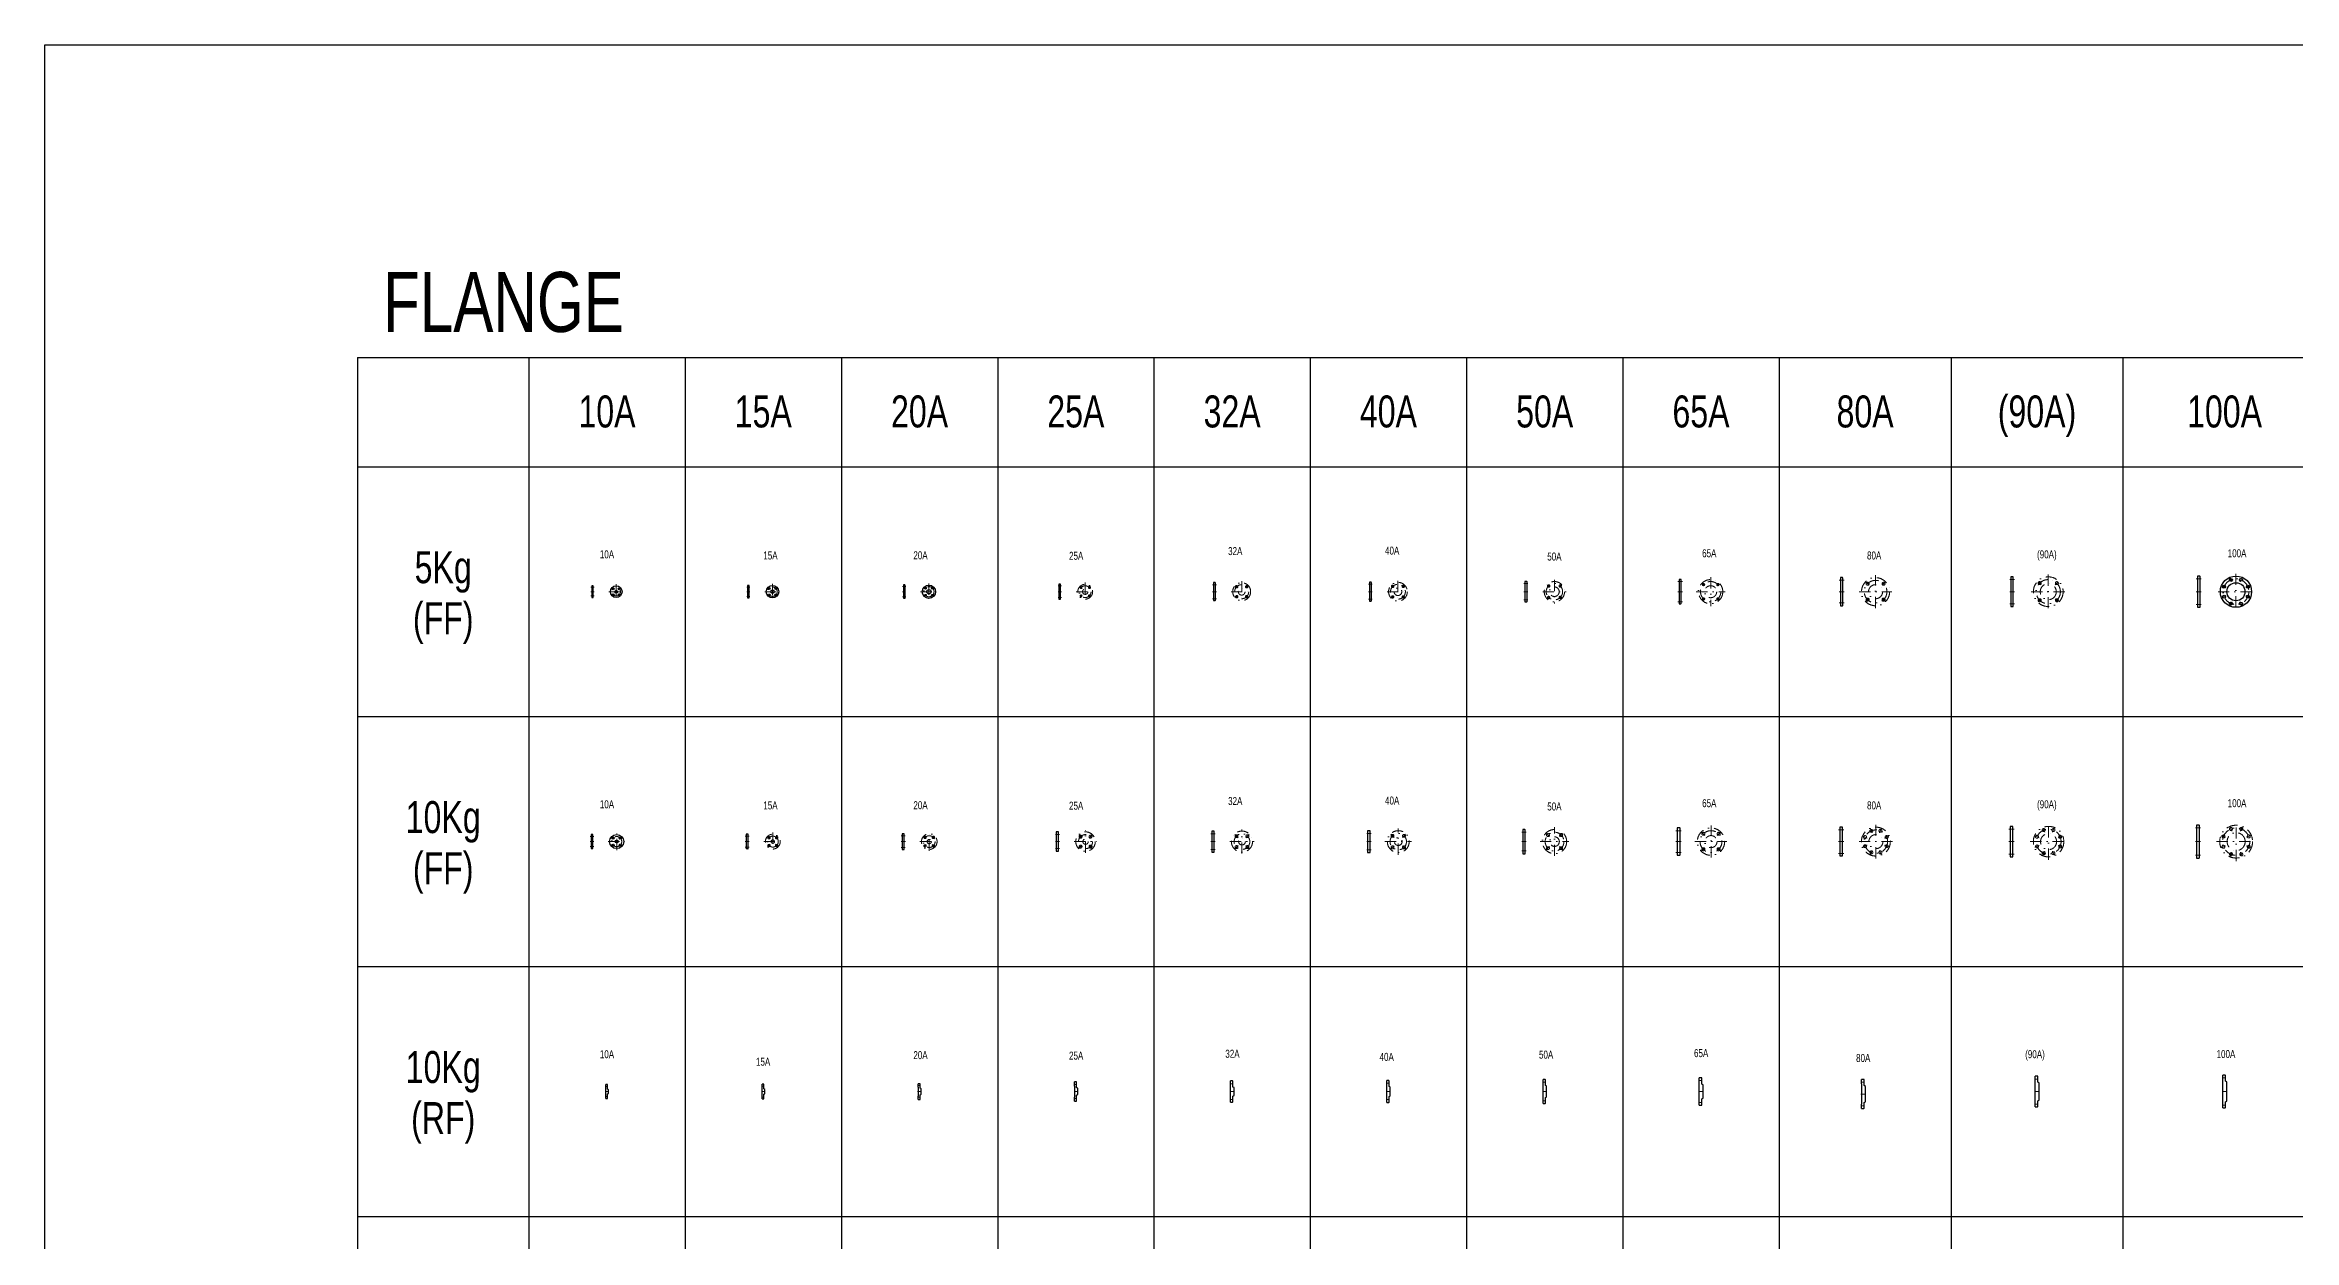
# Model space of a CAD drawing. Extents: x 0 to 90799, y 0 to 77868.
# Drawn here: x 0 to 14390, y 29437 to 37088 of the extents above; entities that cross this region are included whole.
import ezdxf
from ezdxf.enums import TextEntityAlignment as Align

# ---------------------------------------------------------------- set-up
doc = ezdxf.new("R2010")
doc.units = 0
doc.header["$LTSCALE"] = 30
doc.header["$MEASUREMENT"] = 0
doc.linetypes.add('DGN Style 4', pattern=[4.8, 2.4, -1.2, 0, -1.2])
for name, color, linetype, lineweight in [('L(c)', 1, 'DGN Style 4', 5), ('L(line)', 7, 'Continuous', 5), ('L(txt)', 2, 'Continuous', 13)]:
    doc.layers.add(name, color=color, linetype=linetype, lineweight=lineweight)
doc.styles.add('Style-ENGINEERING', font='ENGINEERING.shx')

# ---------------------------------------------------------------- blocks, each defined once
blk = doc.blocks.new('*U431')
for centre, radius in [((0, 0), 37.5), ((-19, 19), 6), ((0, 0), 8.9), ((19, 19), 6), ((-19, -19), 6), ((19, -19), 6)]:
    blk.add_circle(centre, radius)
at = {"layer": 'L(c)'}
for p, q in [((-14, 14), (-25, 25)), ((14, 14), (25, 25)), ((-14, -14), (-25, -25)), ((14, -14), (25, -25))]:
    blk.add_line(p, q, dxfattribs=at)
blk.add_circle((0, 0), 27.5, dxfattribs=at)
blk = doc.blocks.new('*U432')
for centre, radius in [((0, 0), 40), ((-21, 21), 6), ((0, 0), 11.1), ((21, 21), 6), ((-21, -21), 6), ((21, -21), 6)]:
    blk.add_circle(centre, radius)
at = {"layer": 'L(c)'}
for p, q in [((-15, 15), (-28, 28)), ((15, 15), (28, 28)), ((-15, -15), (-28, -28)), ((15, -15), (28, -28))]:
    blk.add_line(p, q, dxfattribs=at)
blk.add_circle((0, 0), 30, dxfattribs=at)
blk = doc.blocks.new('*U433')
for centre, radius in [((0, 0), 42.5), ((-23, 23), 6), ((0, 0), 13.8), ((23, 23), 6), ((-23, -23), 6), ((23, -23), 6)]:
    blk.add_circle(centre, radius)
at = {"layer": 'L(c)'}
for p, q in [((-17, 17), (-29, 29)), ((17, 17), (29, 29)), ((-17, -17), (-29, -29)), ((17, -17), (29, -29))]:
    blk.add_line(p, q, dxfattribs=at)
blk.add_circle((0, 0), 32.5, dxfattribs=at)
blk = doc.blocks.new('*U434')
for centre, radius in [((0, 0), 47.5), ((-27, 27), 6), ((0, 0), 17.2), ((27, 27), 6), ((-27, -27), 6), ((27, -27), 6)]:
    blk.add_circle(centre, radius)
at = {"layer": 'L(c)'}
for p, q in [((-20, 20), (-33, 33)), ((20, 20), (33, 33)), ((-20, -20), (-33, -33)), ((20, -20), (33, -33))]:
    blk.add_line(p, q, dxfattribs=at)
blk.add_circle((0, 0), 37.5, dxfattribs=at)
blk = doc.blocks.new('*U435')
for centre, radius in [((0, 0), 57.5), ((-32, 32), 7.5), ((0, 0), 21.6), ((32, 32), 7.5), ((-32, -32), 7.5), ((32, -32), 7.5)]:
    blk.add_circle(centre, radius)
at = {"layer": 'L(c)'}
for p, q in [((-24, 24), (-39, 39)), ((24, 24), (39, 39)), ((-24, -24), (-39, -39)), ((24, -24), (39, -39))]:
    blk.add_line(p, q, dxfattribs=at)
blk.add_circle((0, 0), 45, dxfattribs=at)
blk = doc.blocks.new('*U436')
for centre, radius in [((0, 0), 60), ((-34, 34), 7.5), ((0, 0), 24.6), ((34, 34), 7.5), ((-34, -34), 7.5), ((34, -34), 7.5)]:
    blk.add_circle(centre, radius)
at = {"layer": 'L(c)'}
for p, q in [((-26, 26), (-41, 41)), ((26, 26), (41, 41)), ((-26, -26), (-41, -41)), ((26, -26), (41, -41))]:
    blk.add_line(p, q, dxfattribs=at)
blk.add_circle((0, 0), 47.5, dxfattribs=at)
blk = doc.blocks.new('*U437')
for centre, radius in [((0, 0), 65), ((-37, 37), 7.5), ((0, 0), 30.6), ((37, 37), 7.5), ((-37, -37), 7.5), ((37, -37), 7.5)]:
    blk.add_circle(centre, radius)
at = {"layer": 'L(c)'}
for p, q in [((-30, 30), (-45, 45)), ((30, 30), (45, 45)), ((-30, -30), (-45, -45)), ((30, -30), (45, -45))]:
    blk.add_line(p, q, dxfattribs=at)
blk.add_circle((0, 0), 52.5, dxfattribs=at)
blk = doc.blocks.new('*U438')
for centre, radius in [((0, 0), 77.5), ((-46, 46), 7.5), ((0, 0), 38.5), ((46, 46), 7.5), ((-46, -46), 7.5), ((46, -46), 7.5)]:
    blk.add_circle(centre, radius)
at = {"layer": 'L(c)'}
for p, q in [((-39, 39), (-53, 53)), ((39, 39), (53, 53)), ((-39, -39), (-53, -53)), ((39, -39), (53, -53))]:
    blk.add_line(p, q, dxfattribs=at)
blk.add_circle((0, 0), 65, dxfattribs=at)
blk = doc.blocks.new('*U439')
for centre, radius in [((0, 0), 90), ((-51, 51), 9.5), ((0, 0), 45), ((51, 51), 9.5), ((-51, -51), 9.5), ((51, -51), 9.5)]:
    blk.add_circle(centre, radius)
at = {"layer": 'L(c)'}
for p, q in [((-42, 42), (-61, 61)), ((42, 42), (61, 61)), ((-42, -42), (-61, -61)), ((42, -42), (61, -61))]:
    blk.add_line(p, q, dxfattribs=at)
blk.add_circle((0, 0), 72.5, dxfattribs=at)
blk = doc.blocks.new('*U440')
for centre, radius in [((0, 0), 95), ((-55, 55), 9.5), ((0, 0), 51.3), ((55, 55), 9.5), ((-55, -55), 9.5), ((55, -55), 9.5)]:
    blk.add_circle(centre, radius)
at = {"layer": 'L(c)'}
for p, q in [((-45, 45), (-64, 64)), ((45, 45), (64, 64)), ((-45, -45), (-64, -64)), ((45, -45), (64, -64))]:
    blk.add_line(p, q, dxfattribs=at)
blk.add_circle((0, 0), 77.5, dxfattribs=at)
blk = doc.blocks.new('*U441')
for centre, radius in [((0, 0), 100), ((-76, 32), 9.5), ((0, 0), 57.7), ((-32, 76), 9.5), ((32, 76), 9.5), ((76, 32), 9.5), ((-76, -32), 9.5), ((-32, -76), 9.5), ((32, -76), 9.5), ((76, -32), 9.5)]:
    blk.add_circle(centre, radius)
at = {"layer": 'L(c)'}
for p, q in [((-64, 26), (-89, 37)), ((-26, 64), (-37, 89)), ((26, 64), (37, 89)), ((64, 26), (89, 37)), ((-64, -26), (-89, -37)), ((-26, -64), (-37, -89)), ((26, -64), (37, -89)), ((64, -26), (89, -37))]:
    blk.add_line(p, q, dxfattribs=at)
blk.add_circle((0, 0), 82.5, dxfattribs=at)
blk = doc.blocks.new('*U468')
for centre, radius in [((0, 0), 105), ((-81, 33), 9.5), ((0, 0), 57.7), ((-33, 81), 9.5), ((33, 81), 9.5), ((81, 33), 9.5), ((-81, -33), 9.5), ((-33, -81), 9.5), ((33, -81), 9.5), ((81, -33), 9.5)]:
    blk.add_circle(centre, radius)
at = {"layer": 'L(c)'}
for p, q in [((-67, 28), (-94, 39)), ((-28, 67), (-39, 94)), ((28, 67), (39, 94)), ((67, 28), (94, 39)), ((-67, -28), (-94, -39)), ((-28, -67), (-39, -94)), ((28, -67), (39, -94)), ((67, -28), (94, -39))]:
    blk.add_line(p, q, dxfattribs=at)
blk.add_circle((0, 0), 87.5, dxfattribs=at)
blk = doc.blocks.new('*U469')
for centre, radius in [((0, 0), 97.5), ((-74, 31), 9.5), ((0, 0), 51.3), ((-31, 74), 9.5), ((31, 74), 9.5), ((74, 31), 9.5), ((-74, -31), 9.5), ((-31, -74), 9.5), ((31, -74), 9.5), ((74, -31), 9.5)]:
    blk.add_circle(centre, radius)
at = {"layer": 'L(c)'}
for p, q in [((-61, 25), (-87, 36)), ((-25, 61), (-36, 87)), ((25, 61), (36, 87)), ((61, 25), (87, 36)), ((-61, -25), (-87, -36)), ((-25, -61), (-36, -87)), ((25, -61), (36, -87)), ((61, -25), (87, -36))]:
    blk.add_line(p, q, dxfattribs=at)
blk.add_circle((0, 0), 80, dxfattribs=at)
blk = doc.blocks.new('*U470')
for centre, radius in [((0, 0), 92.5), ((-69, 29), 9.5), ((0, 0), 45), ((-29, 69), 9.5), ((29, 69), 9.5), ((69, 29), 9.5), ((-69, -29), 9.5), ((-29, -69), 9.5), ((29, -69), 9.5), ((69, -29), 9.5)]:
    blk.add_circle(centre, radius)
at = {"layer": 'L(c)'}
for p, q in [((-56, 23), (-83, 34)), ((-23, 56), (-34, 83)), ((23, 56), (34, 83)), ((56, 23), (83, 34)), ((-56, -23), (-83, -34)), ((-23, -56), (-34, -83)), ((23, -56), (34, -83)), ((56, -23), (83, -34))]:
    blk.add_line(p, q, dxfattribs=at)
blk.add_circle((0, 0), 75, dxfattribs=at)
blk = doc.blocks.new('*U471')
for centre, radius in [((0, 0), 87.5), ((-49, 50), 9.5), ((0, 0), 38.5), ((49, 50), 9.5), ((-49, -49), 9.5), ((49, -49), 9.5)]:
    blk.add_circle(centre, radius)
at = {"layer": 'L(c)'}
for p, q in [((-39, 39), (-60, 60)), ((39, 39), (60, 60)), ((-39, -39), (-60, -60)), ((39, -39), (60, -60))]:
    blk.add_line(p, q, dxfattribs=at)
blk.add_circle((0, 0), 70, dxfattribs=at)
blk = doc.blocks.new('*U472')
for centre, radius in [((0, 0), 77.5), ((-42, 42), 9.5), ((0, 0), 30.6), ((42, 42), 9.5), ((-42, -42), 9.5), ((42, -42), 9.5)]:
    blk.add_circle(centre, radius)
at = {"layer": 'L(c)'}
for p, q in [((-32, 32), (-53, 53)), ((32, 32), (53, 53)), ((-32, -32), (-53, -53)), ((32, -32), (53, -53))]:
    blk.add_line(p, q, dxfattribs=at)
blk.add_circle((0, 0), 60, dxfattribs=at)
blk = doc.blocks.new('*U473')
for centre, radius in [((0, 0), 70), ((-37, 37), 9.5), ((0, 0), 24.6), ((37, 37), 9.5), ((-37, -37), 9.5), ((37, -37), 9.5)]:
    blk.add_circle(centre, radius)
at = {"layer": 'L(c)'}
for p, q in [((-27, 27), (-47, 47)), ((27, 27), (47, 47)), ((-27, -27), (-47, -47)), ((27, -27), (47, -47))]:
    blk.add_line(p, q, dxfattribs=at)
blk.add_circle((0, 0), 52.5, dxfattribs=at)
blk = doc.blocks.new('*U474')
for centre, radius in [((0, 0), 67.5), ((-35, 35), 9.5), ((0, 0), 21.6), ((35, 35), 9.5), ((-35, -35), 9.5), ((35, -35), 9.5)]:
    blk.add_circle(centre, radius)
at = {"layer": 'L(c)'}
for p, q in [((-25, 25), (-46, 46)), ((25, 25), (46, 46)), ((-25, -25), (-46, -46)), ((25, -25), (46, -46))]:
    blk.add_line(p, q, dxfattribs=at)
blk.add_circle((0, 0), 50, dxfattribs=at)
blk = doc.blocks.new('*U475')
for centre, radius in [((0, 0), 62.5), ((-32, 32), 9.5), ((0, 0), 17.2), ((32, 32), 9.5), ((-32, -32), 9.5), ((32, -32), 9.5)]:
    blk.add_circle(centre, radius)
at = {"layer": 'L(c)'}
for p, q in [((-23, 23), (-41, 41)), ((23, 23), (41, 41)), ((-23, -23), (-41, -41)), ((23, -23), (41, -41))]:
    blk.add_line(p, q, dxfattribs=at)
blk.add_circle((0, 0), 45, dxfattribs=at)
blk = doc.blocks.new('*U476')
for centre, radius in [((0, 0), 50), ((-27, 27), 7.5), ((0, 0), 13.8), ((27, 27), 7.5), ((-27, -27), 7.5), ((27, -27), 7.5)]:
    blk.add_circle(centre, radius)
at = {"layer": 'L(c)'}
for p, q in [((-19, 19), (-34, 34)), ((19, 19), (34, 34)), ((-19, -19), (-34, -34)), ((19, -19), (34, -34))]:
    blk.add_line(p, q, dxfattribs=at)
blk.add_circle((0, 0), 37.5, dxfattribs=at)
blk = doc.blocks.new('*U477')
for centre, radius in [((0, 0), 47.5), ((-25, 25), 7.5), ((0, 0), 11.1), ((25, 25), 7.5), ((-25, -25), 7.5), ((25, -25), 7.5)]:
    blk.add_circle(centre, radius)
at = {"layer": 'L(c)'}
for p, q in [((-17, 17), (-32, 32)), ((17, 17), (32, 32)), ((-17, -17), (-32, -32)), ((17, -17), (32, -32))]:
    blk.add_line(p, q, dxfattribs=at)
blk.add_circle((0, 0), 35, dxfattribs=at)
blk = doc.blocks.new('*U478')
for centre, radius in [((0, 0), 45), ((-23, 23), 7.5), ((0, 0), 8.9), ((23, 23), 7.5), ((-23, -23), 7.5), ((23, -23), 7.5)]:
    blk.add_circle(centre, radius)
at = {"layer": 'L(c)'}
for p, q in [((-16, 16), (-30, 30)), ((16, 16), (30, 30)), ((-16, -16), (-30, -30)), ((16, -16), (30, -30))]:
    blk.add_line(p, q, dxfattribs=at)
blk.add_circle((0, 0), 32.5, dxfattribs=at)
blk = doc.blocks.new('*U1590')
for p, q in [((-5, 38), (-5, -37)), ((3, 38), (-5, 38)), ((4, -36), (4, 37)), ((-5, -37), (3, -37))]:
    blk.add_line(p, q)
for centre, start, end in [((3, 37), 0.9066, 90), ((3, -36), 270, 0)]:
    blk.add_arc(centre, 1, start, end)
blk = doc.blocks.new('*U1591')
for p, q in [((-5, 40), (-5, -40)), ((3, 40), (-5, 40)), ((4, -39), (4, 39)), ((-5, -40), (3, -40))]:
    blk.add_line(p, q)
for centre, start, end in [((3, 39), 355.3815, 90), ((3, -39), 270, 0)]:
    blk.add_arc(centre, 1, start, end)
blk = doc.blocks.new('*U1592')
for p, q in [((-5, 43), (-5, -42)), ((4, 43), (-5, 43)), ((5, -41), (5, 42)), ((-5, -42), (4, -42))]:
    blk.add_line(p, q)
for centre, start, end in [((4, 42), 0, 90), ((4, -41), 270, 0)]:
    blk.add_arc(centre, 1, start, end)
blk = doc.blocks.new('*U1593')
for p, q in [((-5, 48), (-5, -47)), ((4, 48), (-5, 48)), ((5, -46), (5, 47)), ((-5, -47), (4, -47))]:
    blk.add_line(p, q)
for centre, start, end in [((4, 47), 0, 90), ((4, -46), 270, 0)]:
    blk.add_arc(centre, 1, start, end)
blk = doc.blocks.new('*U1594')
for p, q in [((-6, 58), (-6, -57)), ((4, 58), (-6, 58)), ((6, -55), (6, 56)), ((-6, -57), (4, -57))]:
    blk.add_line(p, q)
for centre, start, end in [((4, 56), 0, 90), ((4, -55), 270, 0)]:
    blk.add_arc(centre, 2, start, end)
blk = doc.blocks.new('*U1595')
for p, q in [((-6, 60), (-6, -60)), ((4, 60), (-6, 60)), ((6, -58), (6, 58)), ((-6, -60), (4, -60))]:
    blk.add_line(p, q)
for centre, start, end in [((4, 58), 0, 90), ((4, -58), 270, 0)]:
    blk.add_arc(centre, 2, start, end)
blk = doc.blocks.new('*U1596')
for p, q in [((-7, 65), (-7, -65)), ((5, 65), (-7, 65)), ((7, -63), (7, 63)), ((-7, -65), (5, -65))]:
    blk.add_line(p, q)
for centre, start, end in [((5, 63), 0, 90), ((5, -63), 270, 0)]:
    blk.add_arc(centre, 2, start, end)
blk = doc.blocks.new('*U1597')
for p, q in [((-7, 78), (-7, -77)), ((5, 78), (-7, 78)), ((7, -75), (7, 76)), ((-7, -77), (5, -77))]:
    blk.add_line(p, q)
for centre, start, end in [((5, 76), 0, 90), ((5, -75), 270, 0)]:
    blk.add_arc(centre, 2, start, end)
blk = doc.blocks.new('*U1598')
for p, q in [((-7, 90), (-7, -90)), ((5, 90), (-7, 90)), ((7, -88), (7, 88)), ((-7, -90), (5, -90))]:
    blk.add_line(p, q)
for centre, start, end in [((5, 88), 0, 90), ((5, -88), 270, 0)]:
    blk.add_arc(centre, 2, start, end)
blk = doc.blocks.new('*U1599')
for p, q in [((-7, 95), (-7, -95)), ((5, 95), (-7, 95)), ((7, -93), (7, 93)), ((-7, -95), (5, -95))]:
    blk.add_line(p, q)
for centre, start, end in [((5, 93), 0, 90), ((5, -93), 270, 0)]:
    blk.add_arc(centre, 2, start, end)
blk = doc.blocks.new('*U1600')
for p, q in [((-8, 100), (-8, -100)), ((6, 100), (-8, 100)), ((8, -98), (8, 98)), ((-8, -100), (6, -100))]:
    blk.add_line(p, q)
for centre, start, end in [((6, 98), 0, 90), ((6, -98), 270, 0)]:
    blk.add_arc(centre, 2, start, end)
blk = doc.blocks.new('*U1621')
for p, q in [((-6, 45), (-6, -45)), ((5, 45), (-6, 45)), ((6, -44), (6, 44)), ((-6, -45), (5, -45))]:
    blk.add_line(p, q)
for centre, start, end in [((5, 44), 0, 90), ((5, -44), 270, 0)]:
    blk.add_arc(centre, 1, start, end)
blk = doc.blocks.new('*U1622')
for p, q in [((-6, 48), (-6, -47)), ((5, 48), (-6, 48)), ((6, -46), (6, 47)), ((5, -47), (-6, -47))]:
    blk.add_line(p, q)
for centre, start, end in [((5, 47), 0, 90), ((5, -46), 270, 0)]:
    blk.add_arc(centre, 1, start, end)
blk = doc.blocks.new('*U1623')
for p, q in [((-7, 50), (-7, -50)), ((6, 50), (-7, 50)), ((7, -49), (7, 49)), ((-7, -50), (6, -50))]:
    blk.add_line(p, q)
for centre, start, end in [((6, 49), 0, 90), ((6, -49), 270, 0)]:
    blk.add_arc(centre, 1, start, end)
blk = doc.blocks.new('*U1624')
for p, q in [((-7, 63), (-7, -62)), ((6, 63), (-7, 63)), ((7, -61), (7, 62)), ((-7, -62), (6, -62))]:
    blk.add_line(p, q)
for centre, start, end in [((6, 62), 0, 90), ((6, -61), 270, 0)]:
    blk.add_arc(centre, 1, start, end)
blk = doc.blocks.new('*U1625')
for p, q in [((-8, 67), (-8, -68)), ((6, 67), (-8, 67)), ((8, -66), (8, 65)), ((-8, -68), (6, -68))]:
    blk.add_line(p, q)
for centre, start, end in [((6, 65), 0, 90), ((6, -66), 270, 0)]:
    blk.add_arc(centre, 2, start, end)
blk = doc.blocks.new('*U1626')
for p, q in [((-8, 70), (-8, -70)), ((6, 70), (-8, 70)), ((8, -68), (8, 68)), ((-8, -70), (6, -70))]:
    blk.add_line(p, q)
for centre, start, end in [((6, 68), 0, 90), ((6, -68), 270, 0)]:
    blk.add_arc(centre, 2, start, end)
blk = doc.blocks.new('*U1627')
for p, q in [((-8, 77), (-8, -78)), ((6, 77), (-8, 77)), ((8, -76), (8, 75)), ((-8, -78), (6, -78))]:
    blk.add_line(p, q)
for centre, start, end in [((6, 75), 0, 90), ((6, -76), 270, 0)]:
    blk.add_arc(centre, 2, start, end)
blk = doc.blocks.new('*U1628')
for p, q in [((-9, 88), (-9, -87)), ((7, 88), (-9, 88)), ((9, -85), (9, 86)), ((-9, -87), (7, -87))]:
    blk.add_line(p, q)
for centre, start, end in [((7, 86), 0, 90), ((7, -85), 270, 0)]:
    blk.add_arc(centre, 2, start, end)
blk = doc.blocks.new('*U1629')
for p, q in [((-9, 93), (-9, -92)), ((7, 93), (-9, 93)), ((9, -90), (9, 91)), ((-9, -92), (7, -92))]:
    blk.add_line(p, q)
for centre, start, end in [((7, 91), 0, 90), ((7, -90), 270, 0)]:
    blk.add_arc(centre, 2, start, end)
blk = doc.blocks.new('*U1630')
for p, q in [((-9, 97), (-9, -98)), ((7, 97), (-9, 97)), ((9, -96), (9, 95)), ((-9, -98), (7, -98))]:
    blk.add_line(p, q)
for centre, start, end in [((7, 95), 0, 90), ((7, -96), 270, 0)]:
    blk.add_arc(centre, 2, start, end)
blk = doc.blocks.new('*U1631')
for p, q in [((-9, 105), (-9, -105)), ((7, 105), (-9, 105)), ((9, -103), (9, 103)), ((-9, -105), (7, -105))]:
    blk.add_line(p, q)
for centre, start, end in [((7, 103), 0, 90), ((7, -103), 270, 0)]:
    blk.add_arc(centre, 2, start, end)
blk = doc.blocks.new('*U1669')
for p, q in [((-13, 78), (-13, -77)), ((3, 105), (-11, 105)), ((-11, 80), (-11, 105)), ((5, 66), (5, 103)), ((14, 62), (5, 66)), ((14, -62), (14, 62)), ((-11, -105), (-11, -79)), ((-11, -105), (3, -105)), ((5, -66), (14, -62)), ((5, -103), (5, -66))]:
    blk.add_line(p, q)
for centre, start, end in [((-13, 80), 270, 0), ((3, 103), 0, 90), ((-13, -79), 0, 90), ((3, -103), 270, 0)]:
    blk.add_arc(centre, 2, start, end)
blk = doc.blocks.new('*U1670')
for p, q in [((-13, 70), (-13, -70)), ((3, 98), (-11, 98)), ((-11, 72), (-11, 98)), ((5, 60), (5, 96)), ((14, 55), (5, 60)), ((14, -55), (14, 55)), ((-11, -97), (-11, -72)), ((-11, -97), (3, -97)), ((5, -60), (14, -55)), ((5, -95), (5, -60))]:
    blk.add_line(p, q)
for centre, start, end in [((-13, 72), 270, 0), ((3, 96), 0, 90), ((-13, -72), 0, 90), ((3, -95), 270, 0)]:
    blk.add_arc(centre, 2, start, end)
blk = doc.blocks.new('*U1671')
for p, q in [((-13, 65), (-13, -65)), ((3, 93), (-11, 93)), ((-11, 67), (-11, 93)), ((5, 54), (5, 91)), ((14, 49), (5, 54)), ((14, -49), (14, 49)), ((-11, -92), (-11, -67)), ((-11, -92), (3, -92)), ((5, -54), (14, -49)), ((5, -90), (5, -54))]:
    blk.add_line(p, q)
for centre, start, end in [((-13, 67), 270, 0), ((3, 91), 0, 90), ((-13, -67), 0, 90), ((3, -90), 270, 0)]:
    blk.add_arc(centre, 2, start, end)
blk = doc.blocks.new('*U1672')
for p, q in [((-13, 60), (-13, -60)), ((3, 88), (-11, 88)), ((-11, 62), (-11, 88)), ((5, 47), (5, 86)), ((14, 43), (5, 47)), ((14, -43), (14, 43)), ((-11, -87), (-11, -62)), ((-11, -87), (3, -87)), ((5, -47), (14, -43)), ((5, -85), (5, -47))]:
    blk.add_line(p, q)
for centre, start, end in [((-13, 62), 270, 0), ((3, 86), 0, 90), ((-13, -62), 0, 90), ((3, -85), 270, 0)]:
    blk.add_arc(centre, 2, start, end)
blk = doc.blocks.new('*U1673')
for p, q in [((-12, 50), (-12, -50)), ((2, 78), (-10, 78)), ((-10, 52), (-10, 78)), ((4, 38), (4, 76)), ((12, 34), (4, 38)), ((12, -34), (12, 34)), ((-10, -77), (-10, -52)), ((-10, -77), (2, -77)), ((4, -38), (12, -34)), ((4, -75), (4, -38))]:
    blk.add_line(p, q)
for centre, start, end in [((-12, 52), 270, 0), ((2, 76), 0, 90), ((-12, -52), 0, 90), ((2, -75), 270, 0)]:
    blk.add_arc(centre, 2, start, end)
blk = doc.blocks.new('*U1674')
for p, q in [((-12, 43), (-12, -42)), ((2, 70), (-10, 70)), ((-10, 45), (-10, 70)), ((4, 32), (4, 68)), ((12, 28), (4, 32)), ((12, -28), (12, 28)), ((-10, -70), (-10, -44)), ((-10, -70), (2, -70)), ((4, -32), (12, -28)), ((4, -68), (4, -32))]:
    blk.add_line(p, q)
for centre, start, end in [((-12, 45), 270, 0), ((2, 68), 0, 90), ((-12, -44), 0, 90), ((2, -68), 270, 0)]:
    blk.add_arc(centre, 2, start, end)
blk = doc.blocks.new('*U1675')
for p, q in [((-12, 40), (-12, -40)), ((2, 68), (-10, 68)), ((-10, 42), (-10, 68)), ((4, 29), (4, 66)), ((12, 25), (4, 29)), ((12, -25), (12, 25)), ((-10, -67), (-10, -42)), ((-10, -67), (2, -67)), ((4, -29), (12, -25)), ((4, -65), (4, -29))]:
    blk.add_line(p, q)
for centre, start, end in [((-12, 42), 270, 0), ((2, 66), 0, 90), ((-12, -42), 0, 90), ((2, -65), 270, 0)]:
    blk.add_arc(centre, 2, start, end)
blk = doc.blocks.new('*U1676')
for p, q in [((-10, 35), (-10, -35)), ((3, 63), (-9, 63)), ((-9, 36), (-9, 63)), ((4, 24), (4, 62)), ((11, 21), (4, 24)), ((11, -20), (11, 21)), ((-9, -62), (-9, -36)), ((-9, -62), (3, -62)), ((4, -24), (11, -20)), ((4, -61), (4, -24))]:
    blk.add_line(p, q)
for centre, start, end in [((-10, 36), 270, 0), ((3, 62), 0, 90), ((-10, -36), 0, 90), ((3, -61), 270, 0)]:
    blk.add_arc(centre, 1, start, end)
blk = doc.blocks.new('*U1677')
for p, q in [((-10, 29), (-10, -29)), ((3, 50), (-9, 50)), ((-9, 30), (-9, 50)), ((4, 21), (4, 49)), ((11, 17), (4, 21)), ((11, -17), (11, 17)), ((-9, -50), (-9, -30)), ((-9, -50), (3, -50)), ((4, -21), (11, -17)), ((4, -49), (4, -21))]:
    blk.add_line(p, q)
for centre, start, end in [((-10, 30), 270, 0), ((3, 49), 0, 90), ((-10, -30), 0, 90), ((3, -49), 270, 0)]:
    blk.add_arc(centre, 1, start, end)
blk = doc.blocks.new('*U1678')
for p, q in [((-9, 26), (-9, -26)), ((2, 48), (-8, 48)), ((-8, 27), (-8, 48)), ((3, 17), (3, 47)), ((9, 14), (3, 17)), ((9, -14), (9, 14)), ((-8, -47), (-8, -27)), ((-8, -47), (2, -47)), ((3, -17), (9, -14)), ((3, -46), (3, -17))]:
    blk.add_line(p, q)
for centre, start, end in [((-9, 27), 270, 0), ((2, 47), 0, 90), ((-9, -27), 0, 90), ((2, -46), 270, 0)]:
    blk.add_arc(centre, 1, start, end)
blk = doc.blocks.new('*U1679')
for p, q in [((-9, 24), (-9, -24)), ((2, 45), (-8, 45)), ((-8, 25), (-8, 45)), ((3, 15), (3, 44)), ((9, 12), (3, 15)), ((9, -12), (9, 12)), ((-8, -45), (-8, -25)), ((-8, -45), (2, -45)), ((3, -15), (9, -12)), ((3, -44), (3, -15))]:
    blk.add_line(p, q)
for centre, start, end in [((-9, 25), 270, 0), ((2, 44), 0, 90), ((-9, -25), 0, 90), ((2, -44), 270, 0)]:
    blk.add_arc(centre, 1, start, end)

msp = doc.modelspace()

# ---------------------------------------------------------------- linework, layer by layer
for p, q in [((2000, 35088), (41896, 35088)), ((2000, 35088), (2000, 26388)), ((3096, 35088), (3096, 26388)), ((4096, 35088), (4096, 26388)), ((5096, 35088), (5096, 26388)), ((6096, 35088), (6096, 26388)), ((7096, 35088), (7096, 26388)), ((8096, 35088), (8096, 26388)), ((9096, 35088), (9096, 26388)), ((10096, 35088), (10096, 26388)), ((11096, 35088), (11096, 26388)), ((12196, 35088), (12196, 26388)), ((13296, 35088), (13296, 26388)), ((2000, 34388), (41896, 34388)), ((2000, 32788), (41896, 32788)), ((2000, 31188), (41896, 31188)), ((2000, 29588), (41896, 29588))]:
    msp.add_line(p, q)
at = {"flags": 128}
msp.add_lwpolyline([(0, 37088), (43896, 37088), (43896, 21988), (0, 21988)], close=True, dxfattribs=at)
at = {"layer": 'L(c)'}
for p, q in [((10658, 33681), (10658, 33496)), ((11713, 33483), (11713, 33693)), ((12818, 33698), (12818, 33478)), ((14019, 33703), (14019, 33473)), ((3493, 33616), (3514, 33616)), ((3493, 33588), (3514, 33588)), ((3493, 33561), (3514, 33561)), ((3608, 33588), (3703, 33588)), ((3655, 33636), (3655, 33541)), ((4490, 33618), (4511, 33618)), ((4490, 33588), (4511, 33588)), ((4490, 33558), (4511, 33558)), ((4605, 33588), (4705, 33588)), ((4655, 33638), (4655, 33538)), ((5487, 33621), (5509, 33621)), ((5487, 33588), (5507, 33588)), ((5487, 33556), (5509, 33556)), ((5603, 33588), (5708, 33588)), ((5656, 33641), (5656, 33536)), ((6482, 33626), (6504, 33626)), ((6482, 33588), (6504, 33588)), ((6482, 33551), (6504, 33551)), ((6598, 33588), (6713, 33588)), ((6656, 33646), (6656, 33531)), ((7471, 33633), (7495, 33633)), ((7471, 33588), (7495, 33588)), ((7471, 33543), (7495, 33543)), ((7589, 33588), (7724, 33588)), ((7657, 33656), (7657, 33521)), ((8469, 33636), (8493, 33636)), ((8469, 33588), (8493, 33588)), ((8469, 33541), (8493, 33541)), ((8587, 33588), (8727, 33588)), ((8657, 33658), (8657, 33518)), ((9463, 33641), (9489, 33641)), ((9463, 33588), (9489, 33588)), ((9463, 33536), (9489, 33536)), ((9583, 33588), (9733, 33588)), ((9658, 33663), (9658, 33513)), ((10448, 33653), (10478, 33653)), ((10448, 33588), (10478, 33588)), ((10565, 33588), (10750, 33588)), ((11481, 33661), (11511, 33661)), ((11481, 33588), (11511, 33588)), ((11608, 33588), (11818, 33588)), ((12571, 33666), (12601, 33666)), ((12571, 33588), (12601, 33588)), ((12708, 33588), (12928, 33588)), ((13765, 33671), (13797, 33671)), ((13765, 33588), (13797, 33588)), ((13904, 33588), (14134, 33588)), ((10448, 33523), (10478, 33523)), ((11481, 33516), (11511, 33516)), ((12571, 33511), (12601, 33511)), ((13765, 33506), (13797, 33506)), ((10660, 31886), (10660, 32091)), ((11715, 31881), (11715, 32096)), ((12820, 31871), (12820, 32106)), ((14020, 31863), (14020, 32113)), ((3488, 32021), (3512, 32021)), ((3488, 31988), (3512, 31988)), ((3488, 31956), (3512, 31956)), ((3603, 31988), (3713, 31988)), ((3658, 31933), (3658, 32043)), ((4481, 32023), (4505, 32023)), ((4481, 31988), (4505, 31988)), ((4481, 31953), (4505, 31953)), ((4599, 31988), (4714, 31988)), ((4657, 32046), (4657, 31931)), ((5478, 32026), (5504, 32026)), ((5478, 31988), (5507, 31988)), ((5478, 31951), (5504, 31951)), ((5598, 31988), (5718, 31988)), ((5658, 31928), (5658, 32048)), ((6465, 32033), (6491, 32033)), ((6465, 31988), (6491, 31988)), ((6585, 31988), (6730, 31988)), ((6658, 31916), (6658, 32061)), ((7459, 32038), (7487, 32038)), ((7459, 31988), (7487, 31988)), ((7581, 31988), (7736, 31988)), ((7659, 31911), (7659, 32066)), ((8457, 32041), (8485, 32041)), ((8457, 31988), (8485, 31988)), ((8574, 31988), (8744, 31988)), ((8659, 31903), (8659, 32073)), ((9449, 32048), (9477, 32048)), ((9449, 31988), (9477, 31988)), ((9566, 31988), (9751, 31988)), ((9659, 31896), (9659, 32081)), ((10436, 32058), (10470, 32058)), ((10436, 31988), (10470, 31988)), ((10557, 31988), (10762, 31988)), ((11476, 32063), (11510, 32063)), ((11476, 31988), (11510, 31988)), ((11607, 31988), (11822, 31988)), ((12566, 32068), (12600, 32068)), ((12566, 31988), (12600, 31988)), ((12702, 31988), (12937, 31988)), ((13759, 32076), (13793, 32076)), ((13759, 31988), (13793, 31988)), ((13895, 31988), (14145, 31988)), ((6465, 31943), (6491, 31943)), ((7459, 31938), (7487, 31938)), ((8457, 31936), (8485, 31936)), ((9449, 31928), (9477, 31928)), ((10436, 31918), (10470, 31918)), ((11476, 31913), (11510, 31913)), ((12566, 31908), (12600, 31908)), ((13759, 31901), (13793, 31901)), ((3585, 30388), (3607, 30388)), ((3587, 30421), (3600, 30421)), ((4585, 30388), (4607, 30388)), ((4587, 30423), (4600, 30423)), ((5583, 30388), (5608, 30388)), ((5585, 30426), (5600, 30426)), ((6585, 30388), (6610, 30388)), ((6587, 30433), (6602, 30433)), ((7582, 30388), (7610, 30388)), ((7585, 30438), (7601, 30438)), ((8582, 30388), (8610, 30388)), ((8585, 30441), (8601, 30441)), ((9582, 30388), (9610, 30388)), ((9585, 30448), (9601, 30448)), ((10580, 30388), (10611, 30388)), ((10583, 30458), (10601, 30458)), ((11619, 30372), (11650, 30372)), ((11622, 30447), (11640, 30447)), ((12730, 30388), (12761, 30388)), ((12733, 30468), (12751, 30468)), ((13930, 30388), (13961, 30388)), ((13933, 30476), (13951, 30476)), ((3587, 30356), (3600, 30356)), ((4587, 30353), (4600, 30353)), ((5585, 30351), (5600, 30351)), ((6587, 30343), (6602, 30343)), ((7585, 30338), (7601, 30338)), ((8585, 30336), (8601, 30336)), ((9585, 30328), (9601, 30328)), ((10583, 30318), (10601, 30318)), ((11622, 30297), (11640, 30297)), ((12733, 30308), (12751, 30308)), ((13933, 30301), (13951, 30301))]:
    msp.add_line(p, q, dxfattribs=at)

# ---------------------------------------------------------------- block references
for name, p in [('*U1598', (11496, 33588)), ('*U1599', (12586, 33588)), ('*U1600', (13781, 33588)), ('*U441', (14019, 33588)), ('*U1590', (3503, 33588)), ('*U431', (3655, 33588)), ('*U1591', (4501, 33588)), ('*U432', (4655, 33588)), ('*U1592', (5498, 33588)), ('*U433', (5656, 33588)), ('*U1593', (6493, 33588)), ('*U1594', (7483, 33588)), ('*U1595', (8481, 33588)), ('*U1596', (9476, 33588)), ('*U1597', (10463, 33588)), ('*U1631', (13776, 31988)), ('*U1621', (3500, 31988)), ('*U478', (3658, 31988)), ('*U1622', (4493, 31988)), ('*U1623', (5491, 31988)), ('*U1624', (6478, 31988)), ('*U1625', (7473, 31988)), ('*U1626', (8471, 31988)), ('*U1627', (9463, 31988)), ('*U1628', (10453, 31988)), ('*U1629', (11493, 31988)), ('*U1630', (12583, 31988)), ('*U1679', (3596, 30388)), ('*U1678', (4596, 30388)), ('*U1677', (5596, 30388)), ('*U1676', (6597, 30388)), ('*U1675', (7596, 30388)), ('*U1674', (8596, 30388)), ('*U1673', (9596, 30388)), ('*U1672', (10596, 30388)), ('*U1671', (11635, 30372)), ('*U1670', (12746, 30388)), ('*U1669', (13946, 30388))]:
    msp.add_blockref(name, p)
for name, p in [('*U439', (11713, 33588)), ('*U440', (12818, 33588)), ('*U434', (6656, 33588)), ('*U435', (7657, 33588)), ('*U436', (8657, 33588)), ('*U437', (9658, 33588)), ('*U438', (10658, 33588)), ('*U468', (14020, 31988)), ('*U477', (4657, 31988)), ('*U476', (5658, 31988)), ('*U475', (6658, 31988)), ('*U474', (7659, 31988)), ('*U473', (8659, 31988)), ('*U472', (9659, 31988)), ('*U471', (10660, 31988)), ('*U470', (11715, 31988)), ('*U469', (12820, 31988))]:
    msp.add_blockref(name, p, dxfattribs=at)

# ---------------------------------------------------------------- texts
at = {"layer": 'L(line)', "style": 'Style-ENGINEERING', "width": 0.75}
for s, p in [('10A', (3596, 33827)), ('15A', (4642, 33820)), ('20A', (5602, 33821)), ('25A', (6598, 33818)), ('32A', (7616, 33848)), ('40A', (8620, 33851)), ('50A', (9658, 33813)), ('65A', (10649, 33834)), ('80A', (11704, 33820)), ('(90A)', (12809, 33827)), ('100A', (14026, 33834)), ('10A', (3596, 32227)), ('15A', (4642, 32220)), ('20A', (5602, 32221)), ('25A', (6598, 32218)), ('32A', (7616, 32248)), ('40A', (8620, 32251)), ('50A', (9658, 32213)), ('65A', (10649, 32234)), ('80A', (11704, 32220)), ('(90A)', (12809, 32227)), ('100A', (14026, 32234)), ('10A', (3596, 30627)), ('32A', (7598, 30630)), ('65A', (10597, 30634)), ('(90A)', (12733, 30627)), ('100A', (13955, 30628)), ('15A', (4595, 30579)), ('20A', (5602, 30621)), ('25A', (6598, 30618)), ('40A', (8585, 30610)), ('50A', (9605, 30624)), ('80A', (11634, 30603))]:
    msp.add_text(s, height=51.2, dxfattribs=at).set_placement(p, align=Align.MIDDLE_CENTER)
at = {"layer": 'L(txt)', "style": 'Style-ENGINEERING', "width": 0.75}
msp.add_text('FLANGE', height=384, dxfattribs=at).set_placement((2163, 35443), align=Align.MIDDLE_LEFT)
for s, p in [('10A', (3596, 34742)), ('15A', (4596, 34742)), ('20A', (5596, 34742)), ('25A', (6596, 34742)), ('32A', (7596, 34742)), ('40A', (8596, 34742)), ('50A', (9596, 34742)), ('65A', (10596, 34742)), ('80A', (11646, 34742)), ('(90A)', (12746, 34742)), ('100A', (13946, 34742)), ('5Kg', (2548, 33745)), ('(FF)', (2548, 33418)), ('10Kg', (2548, 32145)), ('(FF)', (2548, 31818)), ('10Kg', (2548, 30545)), ('(RF)', (2548, 30218))]:
    msp.add_text(s, height=204.8, dxfattribs=at).set_placement(p, align=Align.MIDDLE_CENTER)

doc.saveas('drawing.dxf')
